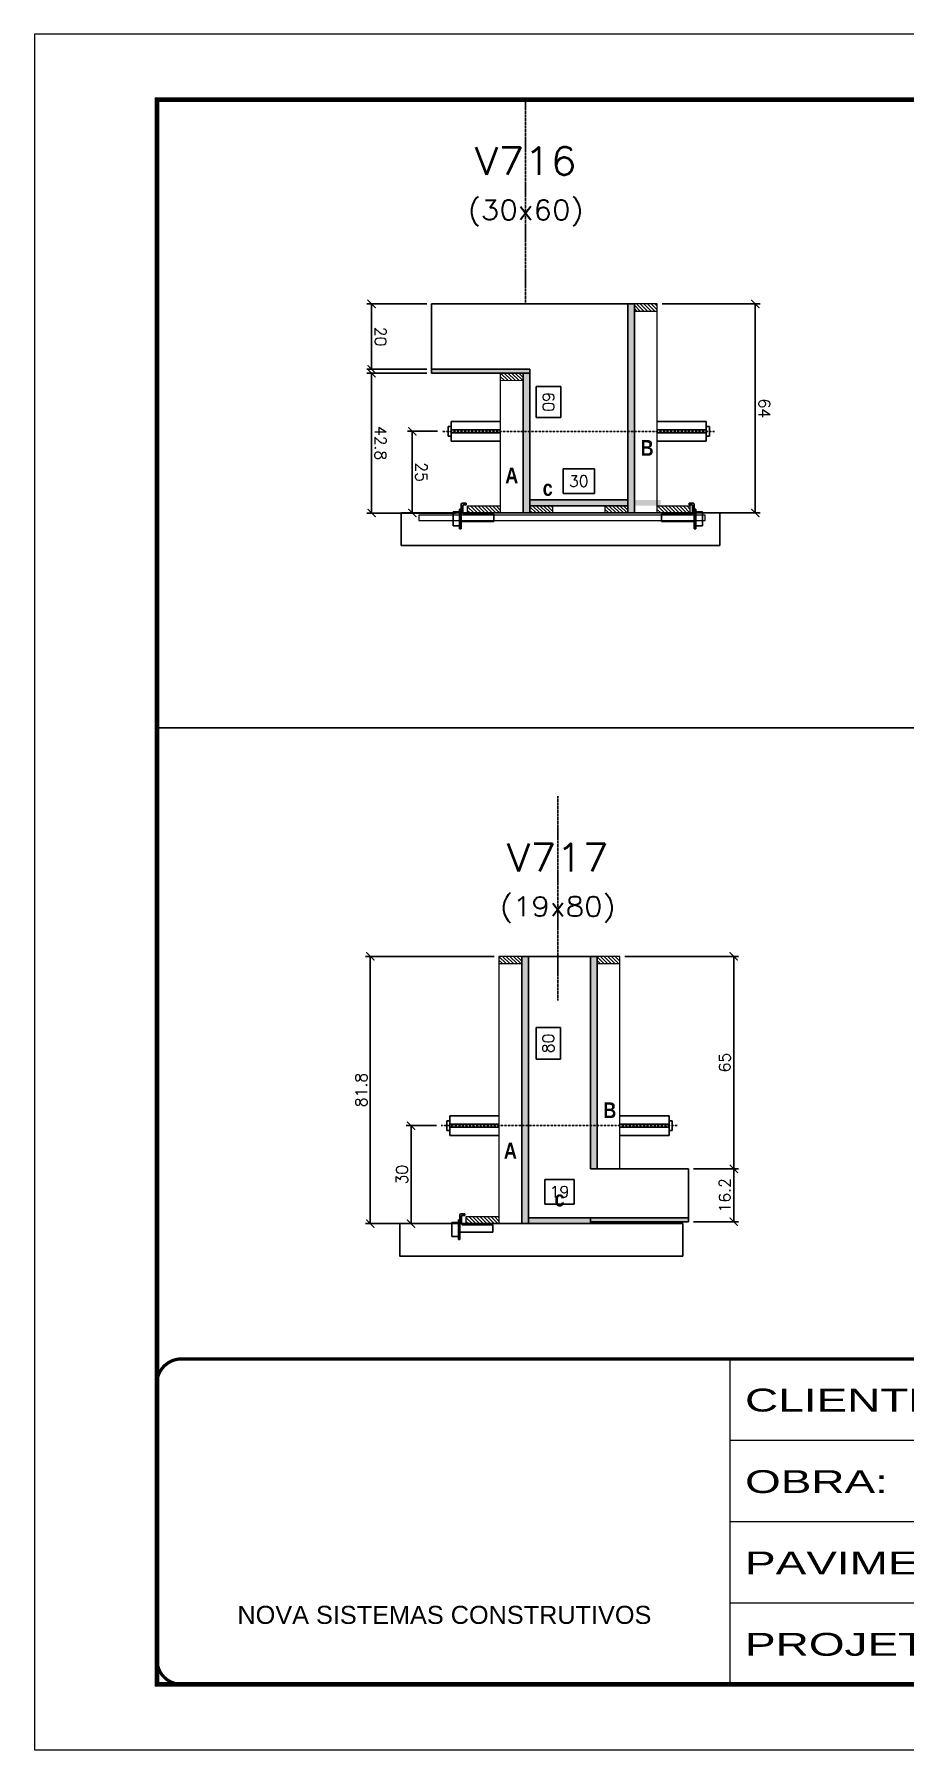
# Model space of a CAD drawing. Extents: x -20960 to -5926, y -2106 to 21915.
# Drawn here: x -9023 to -8491, y 15123 to 16173 of the extents above; entities that cross this region are included whole.
import ezdxf
from ezdxf.enums import TextEntityAlignment as Align

# ---------------------------------------------------------------- set-up
doc = ezdxf.new("R2010")
doc.units = 0
for name, pattern in [('CONTINUO', [0]), ('DASHED', [0.75, 0.5, -0.25]), ('HIDDEN', [0.375, 0.25, -0.125])]:
    doc.linetypes.add(name, pattern=pattern)
for name, color, linetype in [('barrote', 251, 'Continuous'), ('COTA', 241, 'Continuous'), ('Cota Seção (2x)', 4, 'Continuous'), ('detalhes', 4, 'Continuous'), ('Painéis', 200, 'Continuous'), ('presilha', 1, 'Continuous'), ('TENSOR', 3, 'Continuous'), ('Texto de Titulo', 7, 'Continuous'), ('Texto Qtd Sarr', 242, 'Continuous')]:
    doc.layers.add(name, color=color, linetype=linetype)
for name, color, linetype, lineweight in [('CONCRETO', 251, 'Continuous', 25), ('Folhas', 255, 'Continuous', 9), ('Hachura', 251, 'Continuous', 9), ('Madeira', 126, 'Continuous', 18), ('SARRAFO DE PRESSAO', 251, 'DASHED', 9), ('SCO-___-LAJ', 2, 'Continuous', 0), ('Texto Seção', 7, 'Continuous', 15)]:
    doc.layers.add(name, color=color, linetype=linetype, lineweight=lineweight)
doc.styles.add('ARIAL', font='arial.ttf')
doc.styles.add('Romans', font='romans.shx')
doc.styles.add('TECNICA', font='techb___.ttf', dxfattribs={"height": 10})
doc.styles.add('Tecnologia', font='')
doc.styles.get('Tecnologia').set_extended_font_data('Forgotten Futurist')
doc.dimstyles.new('Cota Seção (2x)', dxfattribs={"dimtxt": 7, "dimasz": 5, "dimexe": 3, "dimexo": 3, "dimgap": 2, "dimtad": 3, "dimdec": 1, "dimlfac": 0.5, "dimzin": 12, "dimdsep": 46, "dimtxsty": 'Romans', "dimblk": 'ARCHTICK', "dimcen": 0, "dimclrd": 4, "dimclre": 4, "dimclrt": 1, "dimadec": 1, "dimazin": 3, "dimtfac": 1, "dimtdec": 1, "dimtmove": 0, "dimatfit": 3, "dimldrblk": 'OBLIQUE', "dimfxl": 1, "dimtolj": 1, "dimtzin": 12, "dimarcsym": 0})
doc.dimstyles.new('Cota Seção interna', dxfattribs={"dimtxt": 7, "dimasz": 6, "dimexe": 0.18, "dimexo": 2, "dimgap": -4, "dimtad": 3, "dimdec": 1, "dimlfac": 0.5, "dimzin": 12, "dimdsep": 46, "dimtxsty": 'Romans', "dimblk": 'ARCHTICK', "dimcen": 0.09, "dimse1": 1, "dimse2": 1, "dimsd1": 1, "dimsd2": 1, "dimclrd": 180, "dimclre": 5, "dimclrt": 1, "dimadec": 0, "dimazin": 3, "dimtfac": 1, "dimtdec": 1, "dimtofl": 0, "dimtmove": 0, "dimatfit": 3, "dimldrblk": 'ARCHTICK', "dimfxl": 1, "dimtolj": 1, "dimtzin": 0, "dimarcsym": 0})

# ---------------------------------------------------------------- blocks, each defined once
blk = doc.blocks.new('9999999999')
at = {"color": 30, "linetype": 'CONTINUO'}
for p, q in [((98564.6, 34230.2), (98564.6, 34429.4)), ((98564.6, 34379.6), (99584, 34379.6)), ((98564.6, 34329.8), (99488, 34329.8)), ((98564.6, 34280), (99488, 34280))]:
    blk.add_line(p, q, dxfattribs=at)
at = {"color": 30, "linetype": 'CONTINUO', "const_width": 2}
blk.add_lwpolyline([(99584, 34230.2), (99584, 34414.4, 0.414214), (99569, 34429.4), (98229, 34429.4, 0.414214), (98214, 34414.4), (98214, 34245.2, 0.414214), (98229, 34230.2), (99584, 34230.2)], format="xyb", dxfattribs=at)
at = {"layer": 'Folhas'}
blk.add_lwpolyline([(98139, 34190.2), (99624, 34190.2), (99624, 35240.2), (98139, 35240.2)], close=True, dxfattribs=at)
at = {"layer": 'Folhas', "color": 30, "const_width": 3}
blk.add_lwpolyline([(98214, 34230.2), (99584, 34230.2), (99584, 35200.2), (98214, 35200.2)], close=True, dxfattribs=at)
at = {"color": 7, "linetype": 'Continuous', "ltscale": 5, "style": 'ARIAL'}
blk.add_text('NOVA SISTEMAS CONSTRUTIVOS', height=11.059, dxfattribs=at).set_placement((98263.2, 34267.2))
at = {"layer": 'Folhas', "color": 7, "style": 'Tecnologia', "width": 1.5}
for s, p in [('CLIENTE:', (98573.7, 34397.2)), ('OBRA:', (98573.7, 34347.3)), ('PAVIMENTO:', (98573.7, 34297.5)), ('PROJETO:', (98573.7, 34247.7))]:
    blk.add_text(s, height=14, dxfattribs=at).set_placement(p)
blk = doc.blocks.new('_ArchTick')
at = {"color": 0, "linetype": 'ByBlock', "const_width": 0.15}
blk.add_lwpolyline([(-0.5, -0.5), (0.5, 0.5)], dxfattribs=at)
blk = doc.blocks.new('*D603')
at = {"layer": 'COTA', "color": 4, "lineweight": -2, "transparency": 16777216}
for p, q in [((-8742.3, 15608.1), (-8821, 15608.1)), ((-8818, 15444.5), (-8818, 15608.1)), ((-8766.7, 15444.5), (-8821, 15444.5))]:
    blk.add_line(p, q, dxfattribs=at)
at = {"layer": 'Defpoints', "color": 0, "transparency": 16777216}
for p in [(-8818, 15608.1), (-8739.3, 15608.1), (-8763.7, 15444.5)]:
    blk.add_point(p, dxfattribs=at)
at = {"layer": 'COTA', "color": 4, "lineweight": -2, "transparency": 16777216, "xscale": 5, "yscale": 5, "zscale": 5}
for p, rotation in [((-8818, 15608.1), 90), ((-8818, 15444.5), 270)]:
    blk.add_blockref('_ArchTick', p, dxfattribs=dict(at, rotation=rotation))
at = {"layer": 'COTA', "color": 1, "transparency": 16777216, "insert": (-8823.5, 15526.3), "char_height": 7, "attachment_point": 5, "rotation": 90, "style": 'Romans'}
blk.add_mtext('\\A1;81.8', dxfattribs=at)
blk = doc.blocks.new('_Oblique')
at = {"color": 0, "linetype": 'ByBlock', "lineweight": -2}
blk.add_line((-0.5, -0.5), (0.5, 0.5), dxfattribs=at)
blk = doc.blocks.new('*D604')
at = {"layer": 'Cota Seção (2x)', "color": 180, "lineweight": -2, "transparency": 16777216}
for p, q in [((-8701.6, 15564.5), (-8716.6, 15564.5)), ((-8716.6, 15564.5), (-8716.6, 15545.2)), ((-8701.6, 15545.2), (-8701.6, 15564.5)), ((-8716.6, 15545.2), (-8701.6, 15545.2))]:
    blk.add_line(p, q, dxfattribs=at)
at = {"layer": 'Defpoints', "color": 0, "transparency": 16777216}
for p in [(-8721.3, 15608.1), (-8697.6, 15608.1), (-8721.3, 15448.1)]:
    blk.add_point(p, dxfattribs=at)
at = {"layer": 'Cota Seção (2x)', "color": 1, "transparency": 16777216, "insert": (-8709.1, 15554.8), "char_height": 7, "attachment_point": 5, "rotation": 90, "style": 'Romans'}
blk.add_mtext('\\A1;80', dxfattribs=at)
blk = doc.blocks.new('PRESILHA METÁLICA 1')
at = {"layer": 'presilha'}
for p, q in [((7.5, 10.6), (7.5, 19.9)), ((12, 21), (8.6, 21)), ((9, 11.6), (9, 18.9)), ((12, 19.5), (9.6, 19.5)), ((12, 21), (12, 19.5)), ((0, 13), (6, 13)), ((0, 13), (0, 0)), ((6, 0), (0, 0)), ((6, 15.5), (7.5, 15.5)), ((6, -2.5), (6, 15.5)), ((6, 13), (6, 0)), ((7.5, 15.5), (7.5, -2.5)), ((37.5, 4.1), (7.5, 4.1)), ((37.5, 11), (9.6, 11)), ((37.5, 11), (37.5, 4.1)), ((7.5, -2.5), (6, -2.5))]:
    blk.add_line(p, q, dxfattribs=at)
for centre, radius, start, end in [((8.6, 19.9), 1.14, 90, 180), ((9.6, 18.9), 0.57, 90, 180), ((9.6, 11.6), 0.57, 180, 270)]:
    blk.add_arc(centre, radius, start, end, dxfattribs=at)
blk = doc.blocks.new('*D605')
at = {"layer": 'Cota Seção (2x)', "color": 180, "lineweight": -2, "transparency": 16777216}
for p, q in [((-8693.3, 15471.5), (-8711.3, 15471.5)), ((-8711.3, 15471.5), (-8711.3, 15456.5)), ((-8693.3, 15456.5), (-8693.3, 15471.5)), ((-8711.3, 15456.5), (-8693.3, 15456.5))]:
    blk.add_line(p, q, dxfattribs=at)
at = {"layer": 'Defpoints', "color": 0, "transparency": 16777216}
for p in [(-8721.3, 15452.5), (-8721.3, 15444.5), (-8683.3, 15444.5)]:
    blk.add_point(p, dxfattribs=at)
at = {"layer": 'Cota Seção (2x)', "color": 1, "transparency": 16777216, "insert": (-8702.3, 15464), "char_height": 7, "attachment_point": 5, "style": 'Romans'}
blk.add_mtext('\\A1;19', dxfattribs=at)
blk = doc.blocks.new('*D606')
at = {"layer": 'COTA', "color": 4, "lineweight": -2, "transparency": 16777216}
for p, q in [((-8620.3, 15478.1), (-8592.7, 15478.1)), ((-8595.7, 15478.1), (-8595.7, 15445.7)), ((-8620.3, 15445.7), (-8592.7, 15445.7))]:
    blk.add_line(p, q, dxfattribs=at)
at = {"layer": 'Defpoints', "color": 0, "transparency": 16777216}
for p in [(-8623.3, 15478.1), (-8623.3, 15445.7), (-8595.7, 15445.7)]:
    blk.add_point(p, dxfattribs=at)
at = {"layer": 'COTA', "color": 4, "lineweight": -2, "transparency": 16777216, "xscale": 5, "yscale": 5, "zscale": 5}
for p, rotation in [((-8595.7, 15478.1), 90), ((-8595.7, 15445.7), 270)]:
    blk.add_blockref('_ArchTick', p, dxfattribs=dict(at, rotation=rotation))
at = {"layer": 'COTA', "color": 1, "transparency": 16777216, "insert": (-8601.2, 15461.9), "char_height": 7, "attachment_point": 5, "rotation": 90, "style": 'Romans'}
blk.add_mtext('\\A1;16.2', dxfattribs=at)
blk = doc.blocks.new('*D607')
at = {"layer": 'COTA', "color": 4, "lineweight": -2, "transparency": 16777216}
for p, q in [((-8777.6, 15504.5), (-8796.1, 15504.5)), ((-8793.1, 15504.5), (-8793.1, 15444.5)), ((-8777.6, 15444.5), (-8796.1, 15444.5))]:
    blk.add_line(p, q, dxfattribs=at)
at = {"layer": 'Defpoints', "color": 0, "transparency": 16777216}
for p in [(-8774.6, 15504.5), (-8793.1, 15444.5), (-8774.6, 15444.5)]:
    blk.add_point(p, dxfattribs=at)
at = {"layer": 'COTA', "color": 4, "lineweight": -2, "transparency": 16777216, "xscale": 5, "yscale": 5, "zscale": 5}
for p, rotation in [((-8793.1, 15504.5), 90), ((-8793.1, 15444.5), 270)]:
    blk.add_blockref('_ArchTick', p, dxfattribs=dict(at, rotation=rotation))
at = {"layer": 'COTA', "color": 1, "transparency": 16777216, "insert": (-8798.6, 15474.5), "char_height": 7, "attachment_point": 5, "rotation": 90, "style": 'Romans'}
blk.add_mtext('\\A1;30', dxfattribs=at)
blk = doc.blocks.new('*D670')
at = {"layer": 'COTA', "color": 4, "lineweight": -2, "transparency": 16777216}
for p, q in [((-8662.3, 15608.1), (-8592.7, 15608.1)), ((-8595.7, 15478.1), (-8595.7, 15608.1)), ((-8620.3, 15478.1), (-8592.7, 15478.1))]:
    blk.add_line(p, q, dxfattribs=at)
at = {"layer": 'Defpoints', "color": 0, "transparency": 16777216}
for p in [(-8665.3, 15608.1), (-8595.7, 15608.1), (-8623.3, 15478.1)]:
    blk.add_point(p, dxfattribs=at)
at = {"layer": 'COTA', "color": 4, "lineweight": -2, "transparency": 16777216, "xscale": 5, "yscale": 5, "zscale": 5}
for p, rotation in [((-8595.7, 15608.1), 90), ((-8595.7, 15478.1), 270)]:
    blk.add_blockref('_ArchTick', p, dxfattribs=dict(at, rotation=rotation))
at = {"layer": 'COTA', "color": 1, "transparency": 16777216, "insert": (-8601.2, 15543.1), "char_height": 7, "attachment_point": 5, "rotation": 90, "style": 'Romans'}
blk.add_mtext('\\A1;65', dxfattribs=at)
blk = doc.blocks.new('titulo1')
at = {"layer": 'Defpoints', "color": 252, "linetype": 'HIDDEN', "ltscale": 2}
blk.add_line((0, 0), (0, 125), dxfattribs=at)
at = {"layer": 'Defpoints', "style": 'Romans', "oblique": 15}
blk.add_attdef('FOLHA', text='', height=10, dxfattribs=at).set_placement((0, 15.6), align=Align.MIDDLE_CENTER)
at = {"layer": 'Texto Qtd Sarr', "color": 3, "style": 'Romans', "oblique": 15}
for tag, height, p in [('TITULO', 17, (0, 71.4)), ('SEÇÃO', 12, (0, 41.5))]:
    blk.add_attdef(tag, text='', height=height, dxfattribs=at).set_placement(p, align=Align.MIDDLE_CENTER)
blk = doc.blocks.new('*D618')
at = {"layer": 'COTA', "color": 4, "lineweight": -2, "transparency": 16777216}
for p, q in [((-8783.5, 15965.1), (-8820.2, 15965.1)), ((-8817.2, 15879.5), (-8817.2, 15965.1)), ((-8765.9, 15879.5), (-8820.2, 15879.5))]:
    blk.add_line(p, q, dxfattribs=at)
at = {"layer": 'Defpoints', "color": 0, "transparency": 16777216}
for p in [(-8817.2, 15965.1), (-8780.5, 15965.1), (-8762.9, 15879.5)]:
    blk.add_point(p, dxfattribs=at)
at = {"layer": 'COTA', "color": 4, "lineweight": -2, "transparency": 16777216, "xscale": 5, "yscale": 5, "zscale": 5}
for p, rotation in [((-8817.2, 15965.1), 90.00098738421937), ((-8817.2, 15879.5), 270.0009873842193)]:
    blk.add_blockref('_ArchTick', p, dxfattribs=dict(at, rotation=rotation))
at = {"layer": 'COTA', "color": 1, "transparency": 16777216, "insert": (-8811.7, 15922.3), "char_height": 7, "attachment_point": 5, "rotation": 270.001, "style": 'Romans'}
blk.add_mtext('\\A1;42.8', dxfattribs=at)
blk = doc.blocks.new('*D619')
at = {"layer": 'COTA', "color": 4, "lineweight": -2, "transparency": 16777216}
for p, q in [((-8783.5, 16007.5), (-8820.2, 16007.5)), ((-8817.2, 15967.5), (-8817.2, 16007.5)), ((-8783.5, 15967.5), (-8820.2, 15967.5))]:
    blk.add_line(p, q, dxfattribs=at)
at = {"layer": 'Defpoints', "color": 0, "transparency": 16777216}
for p in [(-8817.2, 16007.5), (-8780.5, 16007.5), (-8780.5, 15967.5)]:
    blk.add_point(p, dxfattribs=at)
at = {"layer": 'COTA', "color": 4, "lineweight": -2, "transparency": 16777216, "xscale": 5, "yscale": 5, "zscale": 5}
for p, rotation in [((-8817.2, 16007.5), 90.00098738421937), ((-8817.2, 15967.5), 270.0009873842193)]:
    blk.add_blockref('_ArchTick', p, dxfattribs=dict(at, rotation=rotation))
at = {"layer": 'COTA', "color": 1, "transparency": 16777216, "insert": (-8811.7, 15987.5), "char_height": 7, "attachment_point": 5, "rotation": 270.001, "style": 'Romans'}
blk.add_mtext('\\A1;20', dxfattribs=at)
blk = doc.blocks.new('*D620')
at = {"layer": 'Cota Seção (2x)', "color": 180, "lineweight": -2, "transparency": 16777216}
for p, q in [((-8716.5, 15957), (-8716.5, 15938)), ((-8701.5, 15957), (-8716.5, 15957)), ((-8701.5, 15938), (-8701.5, 15957)), ((-8716.5, 15938), (-8701.5, 15938))]:
    blk.add_line(p, q, dxfattribs=at)
at = {"layer": 'Defpoints', "color": 0, "transparency": 16777216}
for p in [(-8720.5, 16007.5), (-8720.5, 16007.5), (-8720.5, 15887.5)]:
    blk.add_point(p, dxfattribs=at)
at = {"layer": 'Cota Seção (2x)', "color": 1, "transparency": 16777216, "insert": (-8709, 15947.5), "char_height": 7, "attachment_point": 5, "rotation": 270.001, "style": 'Romans'}
blk.add_mtext('\\A1;60', dxfattribs=at)
blk = doc.blocks.new('*D679')
at = {"layer": 'COTA', "color": 4, "lineweight": -2, "transparency": 16777216}
for p, q in [((-8776.8, 15929.5), (-8795.3, 15929.5)), ((-8792.3, 15929.5), (-8792.3, 15879.5)), ((-8776.8, 15879.5), (-8795.3, 15879.5))]:
    blk.add_line(p, q, dxfattribs=at)
at = {"layer": 'Defpoints', "color": 0, "transparency": 16777216}
for p in [(-8773.8, 15929.5), (-8792.3, 15879.5), (-8773.8, 15879.5)]:
    blk.add_point(p, dxfattribs=at)
at = {"layer": 'COTA', "color": 4, "lineweight": -2, "transparency": 16777216, "xscale": 5, "yscale": 5, "zscale": 5}
for p, rotation in [((-8792.3, 15929.5), 90.00098738421937), ((-8792.3, 15879.5), 270.0009873842193)]:
    blk.add_blockref('_ArchTick', p, dxfattribs=dict(at, rotation=rotation))
at = {"layer": 'COTA', "color": 1, "transparency": 16777216, "insert": (-8786.8, 15904.5), "char_height": 7, "attachment_point": 5, "rotation": 270.001, "style": 'Romans'}
blk.add_mtext('\\A1;25', dxfattribs=at)
blk = doc.blocks.new('*D680')
at = {"layer": 'Cota Seção (2x)', "color": 180, "lineweight": -2, "transparency": 16777216}
for p, q in [((-8680.8, 15906.5), (-8700.1, 15906.5)), ((-8700.1, 15906.5), (-8700.1, 15891.5)), ((-8680.8, 15891.5), (-8680.8, 15906.5)), ((-8700.1, 15891.5), (-8680.8, 15891.5))]:
    blk.add_line(p, q, dxfattribs=at)
at = {"layer": 'Defpoints', "color": 0, "transparency": 16777216}
for p in [(-8720.5, 15887.5), (-8660.5, 15887.5), (-8660.5, 15887.5)]:
    blk.add_point(p, dxfattribs=at)
at = {"layer": 'Cota Seção (2x)', "color": 1, "transparency": 16777216, "insert": (-8690.5, 15899), "char_height": 7, "attachment_point": 5, "style": 'Romans'}
blk.add_mtext('\\A1;30', dxfattribs=at)

msp = doc.modelspace()

# ---------------------------------------------------------------- hatches: boundary and pattern name
at = {"layer": 'Hachura'}
h = msp.add_hatch(color=256, dxfattribs=at)
h.dxf.hatch_style = 1
h.paths.add_polyline_path([(-8660.47, 16007.52), (-8656.47, 16007.52), (-8656.47, 15879.52), (-8660.47, 15879.52)])
h = msp.add_hatch(color=256, dxfattribs=at)
h.dxf.hatch_style = 1
h.paths.add_polyline_path([(-8720.47, 15965.12), (-8720.47, 15967.52), (-8780.47, 15967.51), (-8780.47, 15965.11)])
h = msp.add_hatch(dxfattribs=at)
h.set_pattern_fill('ANSI31', color=256, scale=0.5, angle=270, style=0)
h.set_pattern_definition([(315, (14227.347, 7657.4717), (1.12253202, 1.12253202), [])])
h.paths.add_polyline_path([(-8724.47, 15960.72), (-8724.47, 15965.12), (-8738.47, 15965.11), (-8738.47, 15960.71)])
h = msp.add_hatch(color=256, dxfattribs=at)
h.dxf.hatch_style = 1
h.paths.add_polyline_path([(-8724.47, 15965.12), (-8720.47, 15965.12), (-8720.47, 15879.52), (-8724.47, 15879.52)])
h = msp.add_hatch(color=256, dxfattribs=at)
h.dxf.hatch_style = 1
h.paths.add_polyline_path([(-8640.47, 15883.92), (-8640.47, 15887.52), (-8720.47, 15887.52), (-8720.47, 15883.92)])
h = msp.add_hatch(dxfattribs=at)
h.set_pattern_fill('ANSI31', color=256, scale=0.5, angle=270, style=0)
h.set_pattern_definition([(315, (14227.347, 7649.8717), (1.12253202, 1.12253202), [])])
h.paths.add_polyline_path([(-8758.47, 15879.51), (-8758.47, 15883.91), (-8738.47, 15883.91), (-8738.47, 15879.51)])
h = msp.add_hatch(dxfattribs=at)
h.set_pattern_fill('ANSI31', color=256, scale=0.5, angle=270, style=0)
h.set_pattern_definition([(315, (14236.147, 7649.8717), (1.12253202, 1.12253202), [])])
h.paths.add_polyline_path([(-8720.47, 15879.52), (-8720.47, 15883.92), (-8706.47, 15883.92), (-8706.47, 15879.52)])
h = msp.add_hatch(dxfattribs=at)
h.set_pattern_fill('ANSI31', color=256, scale=0.5, angle=270, style=0)
h.set_pattern_definition([(315, (14226.2952, 7300.4753), (1.12253202, 1.12253202), [])])
h.paths.add_polyline_path([(-8725.28, 15603.72), (-8725.28, 15608.12), (-8739.28, 15608.12), (-8739.28, 15603.72)])
h = msp.add_hatch(color=256, dxfattribs=at)
h.dxf.hatch_style = 1
h.paths.add_polyline_path([(-8725.28, 15608.12), (-8721.28, 15608.12), (-8721.28, 15444.52), (-8725.28, 15444.52)])
h = msp.add_hatch(color=256, dxfattribs=at)
h.dxf.hatch_style = 1
h.paths.add_polyline_path([(-8683.28, 15608.12), (-8679.28, 15608.12), (-8679.28, 15478.12), (-8683.28, 15478.12)])
h = msp.add_hatch(dxfattribs=at)
h.set_pattern_fill('ANSI31', color=256, scale=0.5, angle=270, style=0)
h.set_pattern_definition([(315, (14122.2952, 7300.4753), (1.12253202, 1.12253202), [])])
h.paths.add_polyline_path([(-8665.28, 15603.72), (-8665.28, 15608.12), (-8679.28, 15608.12), (-8679.28, 15603.72)])
h = msp.add_hatch(dxfattribs=at)
h.set_pattern_fill('ANSI31', color=256, scale=0.5, angle=270, style=0)
h.set_pattern_definition([(315, (14226.2952, 7214.8753), (1.12253202, 1.12253202), [])])
h.paths.add_polyline_path([(-8759.28, 15444.52), (-8759.28, 15448.92), (-8739.28, 15448.92), (-8739.28, 15444.52)])
h = msp.add_hatch(color=256, dxfattribs=at)
h.dxf.hatch_style = 1
h.paths.add_polyline_path([(-8683.29, 15444.52), (-8683.29, 15448.12), (-8721.28, 15448.12), (-8721.28, 15444.52)])
h = msp.add_hatch(color=256, dxfattribs=at)
h.dxf.hatch_style = 1
h.paths.add_polyline_path([(-8623.28, 15445.72), (-8623.28, 15448.12), (-8683.28, 15448.12), (-8683.28, 15445.72)])

# ---------------------------------------------------------------- linework, layer by layer
at = {"ltscale": 3}
for p, q in [((-8770.47, 15932.48), (-8770.47, 15926.48)), ((-8770.47, 15932.48), (-8768.47, 15932.48)), ((-8768.47, 15935.48), (-8768.47, 15923.48)), ((-8768.47, 15935.48), (-8738.47, 15935.48)), ((-8738.47, 15930.48), (-8768.47, 15930.48)), ((-8612.47, 15935.49), (-8642.47, 15935.49)), ((-8642.47, 15930.49), (-8612.47, 15930.49)), ((-8612.47, 15935.49), (-8612.47, 15923.49)), ((-8612.47, 15932.49), (-8610.47, 15932.49)), ((-8610.47, 15932.49), (-8610.47, 15926.49)), ((-8768.47, 15926.48), (-8770.47, 15926.48)), ((-8738.47, 15928.48), (-8768.47, 15928.48)), ((-8768.47, 15923.48), (-8738.47, 15923.48)), ((-8642.47, 15928.49), (-8612.47, 15928.49)), ((-8612.47, 15923.49), (-8642.47, 15923.49)), ((-8612.47, 15926.49), (-8610.47, 15926.49)), ((-8769.28, 15510.49), (-8769.28, 15498.49)), ((-8769.28, 15510.49), (-8739.28, 15510.49)), ((-8635.28, 15510.49), (-8665.28, 15510.49)), ((-8635.28, 15510.49), (-8635.28, 15498.49)), ((-8771.28, 15507.49), (-8771.28, 15501.49)), ((-8771.28, 15507.49), (-8769.28, 15507.49)), ((-8769.28, 15501.49), (-8771.28, 15501.49)), ((-8739.28, 15505.49), (-8769.28, 15505.49)), ((-8739.28, 15503.49), (-8769.28, 15503.49)), ((-8769.28, 15498.49), (-8739.28, 15498.49)), ((-8665.28, 15505.49), (-8635.28, 15505.49)), ((-8665.28, 15503.49), (-8635.28, 15503.49)), ((-8635.28, 15498.49), (-8665.28, 15498.49)), ((-8635.28, 15507.49), (-8633.28, 15507.49)), ((-8635.28, 15501.49), (-8633.28, 15501.49)), ((-8633.28, 15507.49), (-8633.28, 15501.49))]:
    msp.add_line(p, q, dxfattribs=at)
at = {"layer": 'barrote'}
for p, q in [((-8799.08, 15879.51), (-8604.11, 15879.52)), ((-8799.07, 15859.51), (-8799.08, 15879.51)), ((-8604.11, 15879.52), (-8604.11, 15859.52)), ((-8604.11, 15859.52), (-8799.07, 15859.51))]:
    msp.add_line(p, q, dxfattribs=at)
msp.add_lwpolyline([(-8626.92, 15424.52), (-8799.89, 15424.52), (-8799.89, 15444.52), (-8626.92, 15444.52)], close=True, dxfattribs=at)
at = {"layer": 'CONCRETO'}
for p, q in [((-8780.47, 16007.51), (-8720.47, 16007.52)), ((-8780.47, 15967.51), (-8780.47, 16007.51)), ((-8720.47, 16007.52), (-8720.47, 16007.52)), ((-8720.47, 16007.52), (-8660.47, 16007.52)), ((-8660.47, 16007.52), (-8660.47, 15883.92)), ((-8720.47, 15967.52), (-8780.47, 15967.51)), ((-8720.47, 15887.52), (-8720.47, 15967.52)), ((-8660.47, 15887.52), (-8720.47, 15887.52)), ((-8660.47, 15883.92), (-8660.47, 15887.52)), ((-8660.47, 15883.92), (-8660.47, 15883.92)), ((-8721.28, 15608.12), (-8683.28, 15608.12)), ((-8721.28, 15452.52), (-8721.28, 15608.12)), ((-8623.28, 15478.12), (-8683.28, 15478.12)), ((-8623.28, 15448.12), (-8623.28, 15478.12)), ((-8683.29, 15448.12), (-8721.28, 15448.12))]:
    msp.add_line(p, q, dxfattribs=at)
at = {"layer": 'COTA', "color": 4}
for p, q in [((-8639.47, 16007.52), (-8579.5, 16007.52)), ((-8582.5, 16007.52), (-8582.5, 15879.52)), ((-8639.47, 15879.52), (-8579.5, 15879.52))]:
    msp.add_line(p, q, dxfattribs=at)
at = {"layer": 'COTA', "linetype": 'ByBlock'}
msp.add_line((-7578.5, 15747.91), (-8948.5, 15747.91), dxfattribs=at)
at = {"layer": 'Hachura', "linetype": 'Continuous'}
for p, q in [((-8656.47, 16006.66), (-8652.93, 16003.12)), ((-8656.47, 16004.41), (-8655.18, 16003.12)), ((-8655.09, 16007.52), (-8650.69, 16003.12)), ((-8652.84, 16007.52), (-8648.44, 16003.12)), ((-8650.6, 16007.52), (-8646.2, 16003.12)), ((-8648.35, 16007.52), (-8643.95, 16003.12)), ((-8646.11, 16007.52), (-8642.47, 16003.88)), ((-8643.86, 16007.52), (-8642.47, 16006.13)), ((-8674.47, 15881.81), (-8672.17, 15879.52)), ((-8674.47, 15879.57), (-8674.42, 15879.52)), ((-8674.33, 15883.92), (-8669.93, 15879.52)), ((-8672.08, 15883.92), (-8667.68, 15879.52)), ((-8669.84, 15883.92), (-8665.44, 15879.52)), ((-8667.59, 15883.92), (-8663.19, 15879.52)), ((-8665.35, 15883.92), (-8660.95, 15879.52)), ((-8663.1, 15883.92), (-8660.47, 15881.28)), ((-8660.86, 15883.92), (-8660.47, 15883.53)), ((-8642.47, 15881.71), (-8640.27, 15879.52)), ((-8642.43, 15883.92), (-8638.03, 15879.52)), ((-8640.18, 15883.92), (-8635.78, 15879.52)), ((-8637.94, 15883.92), (-8633.54, 15879.52)), ((-8635.69, 15883.92), (-8631.29, 15879.52)), ((-8633.45, 15883.92), (-8629.05, 15879.52)), ((-8631.2, 15883.92), (-8626.8, 15879.52)), ((-8628.96, 15883.92), (-8624.56, 15879.52)), ((-8626.71, 15883.92), (-8622.47, 15879.67)), ((-8624.47, 15883.92), (-8622.47, 15881.92))]:
    msp.add_line(p, q, dxfattribs=at)
at = {"layer": 'Madeira'}
for p, q in [((-8642.47, 16007.52), (-8656.47, 16007.52)), ((-8656.47, 16007.52), (-8656.47, 16003.12)), ((-8642.47, 16007.52), (-8656.47, 16007.52)), ((-8656.47, 16007.52), (-8656.47, 15879.52)), ((-8656.47, 16003.12), (-8642.47, 16003.12)), ((-8642.47, 16003.12), (-8642.47, 16007.52)), ((-8642.47, 15879.52), (-8642.47, 16007.52)), ((-8660.47, 15883.92), (-8674.47, 15883.92)), ((-8674.47, 15883.92), (-8674.47, 15879.52)), ((-8674.47, 15879.52), (-8660.47, 15879.52)), ((-8660.47, 15879.52), (-8660.47, 15883.92)), ((-8656.47, 15879.52), (-8642.47, 15879.52)), ((-8642.47, 15879.52), (-8642.47, 15883.92)), ((-8642.47, 15883.92), (-8622.47, 15883.92)), ((-8622.47, 15879.52), (-8642.47, 15879.52)), ((-8622.47, 15883.92), (-8622.47, 15879.52))]:
    msp.add_line(p, q, dxfattribs=at)
for points in [[(-8724.47, 15960.72), (-8724.47, 15965.12), (-8738.47, 15965.11), (-8738.47, 15960.71)], [(-8724.47, 15965.12), (-8738.47, 15965.11), (-8738.47, 15879.51), (-8724.47, 15879.52)], [(-8758.47, 15879.51), (-8758.47, 15883.91), (-8738.47, 15883.91), (-8738.47, 15879.51)], [(-8720.47, 15879.52), (-8720.47, 15883.92), (-8706.47, 15883.92), (-8706.47, 15879.52)], [(-8725.28, 15603.72), (-8725.28, 15608.12), (-8739.28, 15608.12), (-8739.28, 15603.72)], [(-8725.28, 15608.12), (-8739.28, 15608.12), (-8739.28, 15444.52), (-8725.28, 15444.52)], [(-8665.28, 15603.72), (-8665.28, 15608.12), (-8679.28, 15608.12), (-8679.28, 15603.72)], [(-8665.28, 15608.12), (-8679.28, 15608.12), (-8679.28, 15478.12), (-8665.28, 15478.12)], [(-8759.28, 15444.52), (-8759.28, 15448.92), (-8739.28, 15448.92), (-8739.28, 15444.52)]]:
    msp.add_lwpolyline(points, close=True, dxfattribs=at)
at = {"layer": 'Painéis'}
for p, q in [((-8660.47, 16007.52), (-8656.47, 16007.52)), ((-8660.47, 15879.52), (-8660.47, 16007.52)), ((-8656.47, 16007.52), (-8656.47, 15879.52)), ((-8660.47, 15887.52), (-8720.47, 15887.52)), ((-8720.47, 15887.52), (-8720.47, 15883.92)), ((-8660.47, 15883.92), (-8660.47, 15887.52)), ((-8720.47, 15883.92), (-8660.47, 15883.92)), ((-8656.47, 15879.52), (-8660.47, 15879.52))]:
    msp.add_line(p, q, dxfattribs=at)
for points in [[(-8720.47, 15965.12), (-8720.47, 15967.52), (-8780.47, 15967.51), (-8780.47, 15965.11)], [(-8724.47, 15965.12), (-8720.47, 15965.12), (-8720.47, 15879.52), (-8724.47, 15879.52)], [(-8725.28, 15608.12), (-8721.28, 15608.12), (-8721.28, 15444.52), (-8725.28, 15444.52)], [(-8683.28, 15608.12), (-8679.28, 15608.12), (-8679.28, 15478.12), (-8683.28, 15478.12)], [(-8683.29, 15444.52), (-8683.29, 15448.12), (-8721.28, 15448.12), (-8721.28, 15444.52)], [(-8623.28, 15445.72), (-8623.28, 15448.12), (-8683.28, 15448.12), (-8683.28, 15445.72)]]:
    msp.add_lwpolyline(points, close=True, dxfattribs=at)
at = {"layer": 'presilha'}
for p, q in [((-8639.89, 15878.88), (-8639.89, 15874.28)), ((-8639.89, 15878.88), (-8621.27, 15878.88)), ((-8622.89, 15885.55), (-8622.89, 15884.55)), ((-8622.89, 15885.55), (-8620.65, 15885.55)), ((-8622.89, 15884.55), (-8621.27, 15884.55)), ((-8620.89, 15879.26), (-8620.89, 15884.17)), ((-8619.89, 15878.64), (-8619.89, 15884.79)), ((-8618.89, 15881.88), (-8619.89, 15881.88)), ((-8619.89, 15881.88), (-8619.89, 15869.88)), ((-8618.89, 15869.88), (-8618.89, 15881.88)), ((-8614.89, 15880.22), (-8618.89, 15880.22)), ((-8618.89, 15880.22), (-8618.89, 15871.55)), ((-8614.89, 15880.22), (-8614.89, 15871.55)), ((-8639.89, 15874.28), (-8619.89, 15874.28)), ((-8619.89, 15869.88), (-8618.89, 15869.88)), ((-8618.89, 15871.55), (-8614.89, 15871.55))]:
    msp.add_line(p, q, dxfattribs=at)
for centre, radius, start, end in [((-8621.27, 15884.17), 0.38, 0.00099, 90.00099), ((-8621.27, 15879.26), 0.38, 270.00099, 0.00099), ((-8620.65, 15884.79), 0.76, 0.00099, 90.00099)]:
    msp.add_arc(centre, radius, start, end, dxfattribs=at)
at = {"layer": 'SCO-___-LAJ', "color": 1}
for p, q in [((-8613.11, 15878.18), (-8788.41, 15878.18)), ((-8788.41, 15878.18), (-8788.41, 15874.98)), ((-8613.11, 15874.98), (-8613.11, 15878.18)), ((-8788.41, 15874.98), (-8613.11, 15874.98))]:
    msp.add_line(p, q, dxfattribs=at)
at = {"layer": 'TENSOR', "linetype": 'HIDDEN', "ltscale": 0.5}
for p, q in [((-8607.47, 15929.49), (-8773.78, 15929.48)), ((-8630.28, 15504.49), (-8774.59, 15504.49))]:
    msp.add_line(p, q, dxfattribs=at)

# ---------------------------------------------------------------- block references
at = {"layer": 'COTA', "color": 4, "xscale": 5, "yscale": 5, "zscale": 5}
for p, rotation in [((-8582.5, 16007.52), 90.00098738421937), ((-8582.5, 15879.52), 270.0009873842193)]:
    msp.add_blockref('_ArchTick', p, dxfattribs=dict(at, rotation=rotation))
at = {"layer": 'presilha', "xscale": 0.6666666666666667, "yscale": 0.6666666666666667, "zscale": 0.6666666666666667, "rotation": 0.0009873841914934626}
msp.add_blockref('PRESILHA METÁLICA 1', (-8767.34, 15871.55), dxfattribs=at)
at = {"layer": 'presilha', "xscale": 0.6666666666666666, "yscale": 0.6666666666666666, "zscale": 0.6666666666666666}
msp.add_blockref('PRESILHA METÁLICA 1', (-8768.15, 15436.55), dxfattribs=at)
at = {"layer": 'SARRAFO DE PRESSAO', "color": 6, "linetype": 'ByBlock'}
msp.add_blockref('9999999999', (-107162.48, -19067.69), dxfattribs=at)
at = {"layer": 'Texto Seção'}
ref = msp.add_blockref('titulo1', (-8722.97, 16007.52), dxfattribs=at)
ref.add_attrib('TITULO', 'V716', dxfattribs={"layer": 'Texto de Titulo', "color": 7, "height": 17, "style": 'Romans', "width": 1.1}).set_placement((-8722.97, 16095.02), align=Align.MIDDLE_CENTER)
ref.add_attrib('SEÇÃO', '(30x60)', dxfattribs={"layer": 'Texto de Titulo', "color": 7, "height": 12, "style": 'Romans', "width": 1.1}).set_placement((-8722.97, 16065.02), align=Align.MIDDLE_CENTER)
ref = msp.add_blockref('titulo1', (-8703.34, 15581.14), dxfattribs=at)
ref.add_attrib('TITULO', 'V717', dxfattribs={"layer": 'Texto de Titulo', "color": 7, "height": 17, "style": 'Romans', "width": 1.1}).set_placement((-8703.34, 15668.64), align=Align.MIDDLE_CENTER)
ref.add_attrib('SEÇÃO', '(19x80)', dxfattribs={"layer": 'Texto de Titulo', "color": 7, "height": 12, "style": 'Romans', "width": 1.1}).set_placement((-8703.34, 15638.64), align=Align.MIDDLE_CENTER)

# ---------------------------------------------------------------- texts
at = {"layer": 'COTA', "color": 1, "insert": (-8577, 15943.52), "char_height": 7, "attachment_point": 5, "rotation": 270.00099, "style": 'Romans'}
msp.add_mtext('\\A1;64', dxfattribs=at)
at = {"layer": 'detalhes', "style": 'TECNICA'}
for s, p in [('B', (-8652.64, 15914.55)), ('A', (-8735.47, 15897.7)), ('c', (-8712.55, 15890.01))]:
    msp.add_text(s, height=9.6, rotation=0.00099, dxfattribs=at).set_placement(p)
for s, p in [('B', (-8675.46, 15509.15)), ('A', (-8736.29, 15484.38)), ('c', (-8705.3, 15455.01))]:
    msp.add_text(s, height=9.6, dxfattribs=at).set_placement(p)

# ---------------------------------------------------------------- dimensions: what is measured, and where the dimension line sits
at = {"layer": 'COTA'}
for base, p1, p2, angle, picture, middle in [((-8817.19, 16007.51), (-8780.47, 15967.51), (-8780.47, 16007.51), 90.00099, '*D619', (-8811.69, 15987.51)), ((-8817.19, 15965.11), (-8762.87, 15879.51), (-8780.47, 15965.11), 90.00099, '*D618', (-8811.69, 15922.31)), ((-8792.33, 15879.51), (-8773.78, 15929.48), (-8773.77, 15879.51), 90.00099, '*D679', (-8786.83, 15904.5)), ((-8818, 15608.12), (-8763.68, 15444.52), (-8739.28, 15608.12), 90, '*D603', (-8823.5, 15526.32)), ((-8595.72, 15608.12), (-8623.28, 15478.12), (-8665.28, 15608.12), 90, '*D670', (-8601.22, 15543.12)), ((-8793.14, 15444.52), (-8774.59, 15504.49), (-8774.59, 15444.52), 90, '*D607', (-8798.64, 15474.5)), ((-8595.72, 15445.72), (-8623.28, 15478.12), (-8623.28, 15445.72), 90, '*D606', (-8601.22, 15461.92))]:
    dim = msp.add_linear_dim(base=base, p1=p1, p2=p2, angle=angle, dimstyle='Cota Seção (2x)', dxfattribs=at)
    dim.commit()
    dim.dimension.update_dxf_attribs({"geometry": picture, "text_midpoint": middle})
at = {"layer": 'Cota Seção (2x)'}
dim = msp.add_linear_dim(base=(-8720.47, 16007.52), p1=(-8720.47, 15887.52), p2=(-8720.47, 16007.52), angle=90.00099, dimstyle='Cota Seção interna', dxfattribs=at)
dim.commit()
dim.dimension.update_dxf_attribs({"geometry": '*D620', "text_midpoint": (-8708.97, 15947.52)})
dim = msp.add_linear_dim(base=(-8660.47, 15887.52), p1=(-8720.47, 15887.52), p2=(-8660.47, 15887.52), dimstyle='Cota Seção interna', dxfattribs=at)
dim.commit()
dim.dimension.update_dxf_attribs({"geometry": '*D680', "text_midpoint": (-8690.47, 15887.52), "dimtype": 160})
for base, p1, p2, angle, picture, middle in [((-8697.57, 15608.12), (-8721.28, 15448.12), (-8721.28, 15608.12), 90, '*D604', (-8697.57, 15554.85)), ((-8721.28, 15452.52), (-8683.29, 15444.52), (-8721.28, 15444.52), 180, '*D605', (-8702.29, 15452.52))]:
    dim = msp.add_linear_dim(base=base, p1=p1, p2=p2, angle=angle, dimstyle='Cota Seção interna', dxfattribs=at)
    dim.commit()
    dim.dimension.update_dxf_attribs({"geometry": picture, "text_midpoint": middle, "dimtype": 160})

doc.saveas('drawing.dxf')
